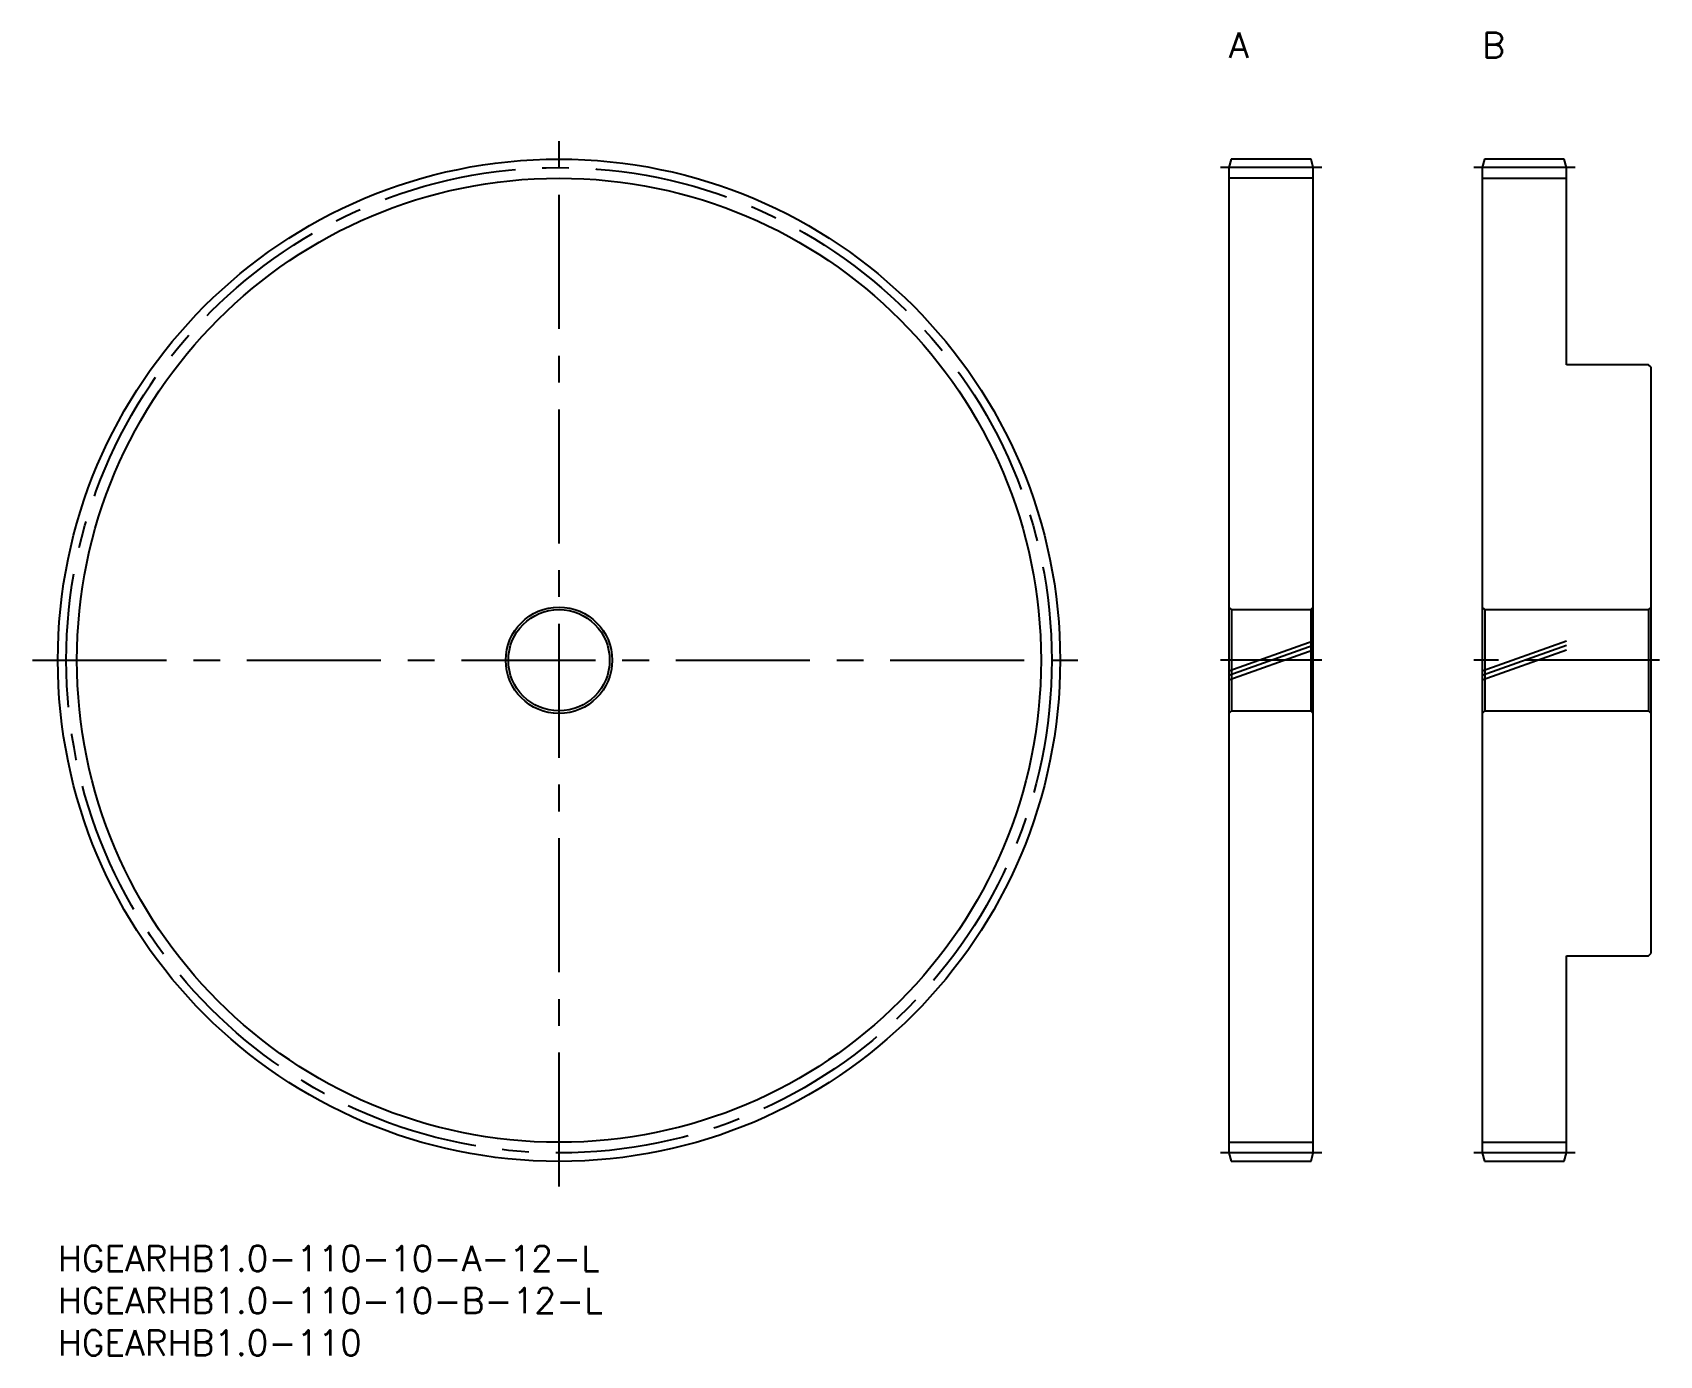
# Model space of a CAD drawing. Extents: x -3 to 190, y -13 to 144.
import ezdxf

# ---------------------------------------------------------------- set-up
doc = ezdxf.new("R2010")
doc.units = 0
doc.header["$LTSCALE"] = 0.5
doc.linetypes.add('CENTER', pattern=[50.8, 31.75, -6.35, 6.35, -6.35])
doc.linetypes.add('PHANTOM', pattern=[63.5, 31.75, -6.35, 6.35, -6.35, 6.35, -6.35])
for name, color, linetype in [('MSM_CENTER', 1, 'CENTER'), ('MSM_CONTINUOUS', 7, 'CONTINUOUS'), ('MSM_IMAGINARY', 6, 'PHANTOM'), ('MSM_NARROW', 5, 'CONTINUOUS'), ('MSM_PART_NUMBER', 7, 'CONTINUOUS')]:
    doc.layers.add(name, color=color, linetype=linetype)
doc.styles.get("Standard").update_dxf_attribs({"font": 'txt.shx', "height": 1, "bigfont": 'bigfont.shx'})

# ---------------------------------------------------------------- blocks, each defined once
blk = doc.blocks.new('*U21')
at = {"layer": 'MSM_PART_NUMBER'}
blk.add_text('A', height=3, dxfattribs=at).set_placement((138.71, 140.71))
blk = doc.blocks.new('*U22')
at = {"layer": 'MSM_PART_NUMBER'}
blk.add_text('B', height=3, dxfattribs=at).set_placement((168.71, 140.71))
blk = doc.blocks.new('*U23')
at = {"layer": 'MSM_PART_NUMBER'}
blk.add_text('HGEARHB1.0-110-10-A-12-L', height=3, dxfattribs=at).set_placement((0, -3))
blk = doc.blocks.new('*U24')
at = {"layer": 'MSM_PART_NUMBER'}
blk.add_text('HGEARHB1.0-110-10-B-12-L', height=3, dxfattribs=at).set_placement((0, -8))
blk = doc.blocks.new('*U25')
at = {"layer": 'MSM_PART_NUMBER'}
blk.add_text('HGEARHB1.0-110', height=3, dxfattribs=at).set_placement((0, -13))

msp = doc.modelspace()

# ---------------------------------------------------------------- linework, layer by layer
at = {"layer": 'MSM_CENTER'}
for p, q in [((59.36, 7), (59.36, 131.71)), ((149.71, 127.71), (137.71, 127.71)), ((179.71, 127.71), (167.71, 127.71)), ((-3, 69.35), (121.71, 69.35)), ((149.71, 69.35), (137.71, 69.35)), ((189.71, 69.35), (167.71, 69.35)), ((149.71, 11), (137.71, 11)), ((179.71, 11), (167.71, 11))]:
    msp.add_line(p, q, dxfattribs=at)
msp.add_circle((59.36, 69.35), 58.36, dxfattribs=at)
at = {"layer": 'MSM_CONTINUOUS'}
for p, q in [((138.98, 128.71), (138.71, 127.71)), ((138.71, 127.71), (138.71, 11)), ((148.44, 128.71), (138.98, 128.71)), ((148.71, 127.71), (148.44, 128.71)), ((148.71, 11), (148.71, 127.71)), ((168.98, 128.71), (168.71, 127.71)), ((168.71, 127.71), (168.71, 11)), ((178.44, 128.71), (168.98, 128.71)), ((178.71, 127.71), (178.44, 128.71)), ((178.71, 104.35), (178.71, 127.71)), ((148.71, 126.46), (138.71, 126.46)), ((168.71, 126.46), (178.71, 126.46)), ((188.41, 104.35), (178.71, 104.35)), ((188.71, 104.06), (188.41, 104.35)), ((188.71, 34.65), (188.71, 104.06)), ((139.01, 75.36), (138.71, 75.66)), ((139.01, 75.36), (139.01, 63.35)), ((139.01, 75.36), (148.41, 75.36)), ((148.71, 75.66), (148.41, 75.36)), ((148.41, 75.36), (148.41, 63.35)), ((169.01, 75.36), (168.71, 75.66)), ((169.01, 75.36), (169.01, 63.35)), ((169.01, 75.36), (188.41, 75.36)), ((188.71, 75.66), (188.41, 75.36)), ((188.41, 75.36), (188.41, 63.35)), ((139.01, 63.35), (138.71, 63.05)), ((139.01, 63.35), (148.41, 63.35)), ((148.71, 63.05), (148.41, 63.35)), ((169.01, 63.35), (168.71, 63.05)), ((169.01, 63.35), (188.41, 63.35)), ((188.71, 63.05), (188.41, 63.35)), ((178.71, 34.35), (188.41, 34.35)), ((178.71, 11), (178.71, 34.35)), ((188.41, 34.35), (188.71, 34.65)), ((138.71, 12.25), (148.71, 12.25)), ((168.71, 12.25), (178.71, 12.25)), ((138.71, 11), (138.98, 10)), ((138.98, 10), (148.44, 10)), ((148.44, 10), (148.71, 11)), ((168.71, 11), (168.98, 10)), ((168.98, 10), (178.44, 10)), ((178.44, 10), (178.71, 11))]:
    msp.add_line(p, q, dxfattribs=at)
for radius in [59.36, 6.3, 6]:
    msp.add_circle((59.36, 69.35), radius, dxfattribs=at)
at = {"layer": 'MSM_IMAGINARY'}
for p, q in [((138.71, 68.11), (148.71, 71.66)), ((168.71, 68.11), (178.71, 71.66)), ((138.71, 67.58), (148.71, 71.13)), ((138.71, 67.05), (148.71, 70.6)), ((168.71, 67.58), (178.71, 71.13)), ((168.71, 67.05), (178.71, 70.6))]:
    msp.add_line(p, q, dxfattribs=at)
at = {"layer": 'MSM_NARROW'}
msp.add_circle((59.36, 69.35), 57.1, dxfattribs=at)

# ---------------------------------------------------------------- block references
at = {"layer": 'MSM_CONTINUOUS'}
for name in ['*U21', '*U22', '*U23', '*U24', '*U25']:
    msp.add_blockref(name, (0, 0), dxfattribs=at)

doc.saveas('drawing.dxf')
